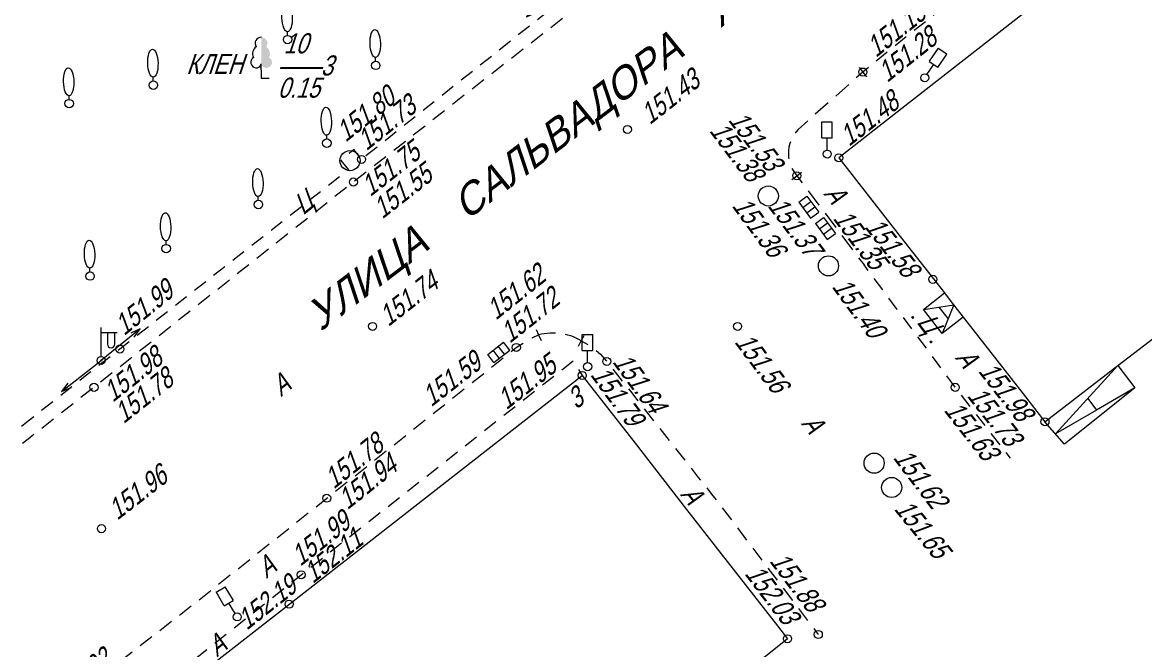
# Model space of a CAD drawing. Header units: metres. Extents: x 382 to 851, y 14083 to 14440.
# Drawn here: x 749.7 to 805.5, y 14354 to 14385.1 of the extents above; entities that cross this region are included whole.
import ezdxf
from ezdxf.enums import TextEntityAlignment as Align

# ---------------------------------------------------------------- set-up
doc = ezdxf.new("R2010")
doc.units = ezdxf.units.M
doc.header["$MEASUREMENT"] = 0
for name, color, linetype, lineweight in [('Бортовой камень', 7, 'Continuous', 25), ('Внутреннее заполнение', 7, 'Continuous', 25), ('Горизонтали', 7, 'Continuous', 25), ('Граница улицы', 7, 'Continuous', 25), ('Здания', 7, 'Continuous', 25), ('Колодцы', 7, 'Continuous', 25), ('Крыльца', 7, 'Continuous', 25), ('Леса и газоны', 7, 'Continuous', 25), ('ЛЭП', 7, 'Continuous', 25), ('Номер дома', 7, 'Continuous', 25), ('Отдельно стоящее дерево', 7, 'Continuous', 25), ('Светофоры', 7, 'Continuous', 25), ('Фонари', 7, 'Continuous', 25), ('Фонтаны', 7, 'Continuous', 25)]:
    doc.layers.add(name, color=color, linetype=linetype, lineweight=lineweight)
doc.styles.add('Style-RUSSIAN_1251 I 0.32000', font='RUSSIAN_1251.shx', dxfattribs={"oblique": 18.334649})
doc.styles.add('Style-RUSSIAN_1251 I 0.32289', font='RUSSIAN_1251.shx', dxfattribs={"oblique": 18.5})

# ---------------------------------------------------------------- blocks, each defined once
blk = doc.blocks.new('msdElementTypeLineString_138')
at = {"layer": 'Граница улицы', "color": 251, "linetype": 'Continuous', "lineweight": 9}
for p, q in [((9.339, 7.467), (9.013, 7.211)), ((8.622, 6.899), (7.975, 6.382)), ((7.585, 6.069), (6.938, 5.552)), ((6.548, 5.239), (5.901, 4.722)), ((5.51, 4.409), (4.863, 3.892)), ((4.473, 3.579), (3.826, 3.061)), ((3.435, 2.749), (2.789, 2.231)), ((2.398, 1.919), (1.751, 1.401)), ((1.361, 1.089), (0.714, 0.571)), ((0.323, 0.259), (0, 0))]:
    blk.add_line(p, q, dxfattribs=at)
blk = doc.blocks.new('msdElementTypeLineString_139')
at = {"layer": 'Бортовой камень', "color": 251, "linetype": 'Continuous', "lineweight": 9}
for p, q in [((51.8, 40.365), (51.519, 40.144)), ((51.125, 39.835), (50.563, 39.392)), ((50.169, 39.083), (49.606, 38.641)), ((49.213, 38.332), (48.65, 37.889)), ((48.257, 37.58), (47.694, 37.137)), ((47.301, 36.828), (46.738, 36.386)), ((46.345, 36.077), (45.782, 35.634)), ((45.389, 35.325), (44.826, 34.882)), ((44.433, 34.573), (43.87, 34.131)), ((42.523, 33.068), (41.961, 32.624)), ((41.569, 32.313), (41.008, 31.869)), ((40.616, 31.558), (40.055, 31.113)), ((39.663, 30.803), (39.101, 30.358)), ((38.71, 30.048), (38.148, 29.603)), ((37.756, 29.292), (37.195, 28.848)), ((36.803, 28.537), (36.242, 28.093)), ((35.85, 27.782), (35.289, 27.337)), ((34.897, 27.027), (34.335, 26.582)), ((33.943, 26.272), (33.382, 25.827)), ((32.032, 24.768), (31.464, 24.331)), ((31.068, 24.026), (30.501, 23.589)), ((30.105, 23.284), (29.538, 22.846)), ((29.142, 22.541), (28.574, 22.104)), ((28.178, 21.799), (27.611, 21.362)), ((27.215, 21.057), (26.647, 20.62)), ((26.251, 20.315), (25.684, 19.878)), ((25.288, 19.572), (24.721, 19.135)), ((24.325, 18.83), (23.757, 18.393)), ((23.361, 18.088), (22.794, 17.651)), ((22.398, 17.346), (21.831, 16.909)), ((21.435, 16.603), (20.867, 16.166)), ((20.471, 15.861), (19.904, 15.424)), ((19.508, 15.119), (18.941, 14.682)), ((18.544, 14.377), (17.977, 13.94)), ((17.581, 13.635), (17.014, 13.197)), ((16.618, 12.892), (16.05, 12.455)), ((15.654, 12.15), (15.087, 11.713)), ((14.691, 11.408), (14.124, 10.971)), ((13.728, 10.666), (13.16, 10.229)), ((11.802, 9.18), (11.235, 8.742)), ((10.84, 8.436), (10.273, 7.998)), ((9.878, 7.692), (9.311, 7.254)), ((8.916, 6.948), (8.349, 6.51)), ((7.953, 6.204), (7.387, 5.766)), ((6.991, 5.46), (6.425, 5.022)), ((6.031, 4.715), (5.467, 4.274)), ((5.073, 3.966), (4.508, 3.525)), ((4.115, 3.217), (3.55, 2.776)), ((3.156, 2.468), (2.592, 2.027)), ((2.198, 1.719), (1.634, 1.278)), ((1.24, 0.97), (0.676, 0.528)), ((0.282, 0.221), (0, 0))]:
    blk.add_line(p, q, dxfattribs=at)
at = {"layer": 'Бортовой камень', "color": 251, "linetype": 'Continuous', "lineweight": 9, "flags": 128}
for points in [[(43.477, 33.822), (42.932, 33.392), (42.914, 33.379)], [(32.99, 25.517), (32.53, 25.152), (32.428, 25.073)], [(12.764, 9.923), (12.547, 9.756), (12.197, 9.486)]]:
    blk.add_lwpolyline(points, dxfattribs=at)
blk = doc.blocks.new('KOLOD_86')
at = {"layer": 'Колодцы', "color": 251, "linetype": 'Continuous', "lineweight": 9}
blk.add_arc((0, 0), 0.5, 0, 360, dxfattribs=at)
blk = doc.blocks.new('PIKET_405')
at = {"layer": 'Горизонтали', "color": 251, "linetype": 'Continuous', "lineweight": 9}
blk.add_arc((0, 0), 0.2, 0, 360, dxfattribs=at)
blk = doc.blocks.new('FONAR5_17')
at = {"layer": 'Фонари', "color": 251, "linetype": 'Continuous', "lineweight": 9}
for p, q in [((0.003, 0.2), (0.003, 1.641)), ((0.017, 1.388), (0.805, 1.388)), ((0.322, 1.371), (0.322, 0.816)), ((0.676, 1.378), (0.676, 0.823))]:
    blk.add_line(p, q, dxfattribs=at)
for centre, radius, start, end in [((0.496, 0.809), 0.181, 180, 0), ((0, 0), 0.2, 0, 360), ((0, 0), 0.02, 0, 360)]:
    blk.add_arc(centre, radius, start, end, dxfattribs=at)
blk = doc.blocks.new('PIKET_406')
at = {"layer": 'Горизонтали', "color": 251, "linetype": 'Continuous', "lineweight": 9}
blk.add_arc((0, 0), 0.2, 0, 360, dxfattribs=at)
blk = doc.blocks.new('DEREVO_421')
at = {"layer": 'Отдельно стоящее дерево', "color": 251, "linetype": 'Continuous', "lineweight": 9, "flags": 128}
blk.add_lwpolyline([(-0.007, 0.21), (-0.007, 0.393)], dxfattribs=at)
at = {"layer": 'Отдельно стоящее дерево', "color": 251, "linetype": 'Continuous', "lineweight": 9}
blk.add_arc((0, 0), 0.21, 0, 359.99999, dxfattribs=at)
blk.add_ellipse((-0.0255, 1.088), major_axis=(-0.0185, 0.695), ratio=0.3698286, dxfattribs=at)
blk = doc.blocks.new('DEREVO_422')
at = {"layer": 'Отдельно стоящее дерево', "color": 251, "linetype": 'Continuous', "lineweight": 9, "flags": 128}
blk.add_lwpolyline([(-0.007, 0.21), (-0.007, 0.393)], dxfattribs=at)
at = {"layer": 'Отдельно стоящее дерево', "color": 251, "linetype": 'Continuous', "lineweight": 9}
blk.add_arc((0, 0), 0.21, 0, 359.99999, dxfattribs=at)
blk.add_ellipse((-0.0255, 1.088), major_axis=(-0.0185, 0.695), ratio=0.3698286, dxfattribs=at)
blk = doc.blocks.new('DEREVO_426')
at = {"layer": 'Отдельно стоящее дерево', "color": 251, "linetype": 'Continuous', "lineweight": 9, "flags": 128}
blk.add_lwpolyline([(-0.007, 0.21), (-0.007, 0.393)], dxfattribs=at)
at = {"layer": 'Отдельно стоящее дерево', "color": 251, "linetype": 'Continuous', "lineweight": 9}
blk.add_arc((0, 0), 0.21, 0, 359.99999, dxfattribs=at)
blk.add_ellipse((-0.0255, 1.088), major_axis=(-0.0185, 0.695), ratio=0.3698286, dxfattribs=at)
blk = doc.blocks.new('DEREVO_427')
at = {"layer": 'Отдельно стоящее дерево', "color": 251, "linetype": 'Continuous', "lineweight": 9, "flags": 128}
blk.add_lwpolyline([(-0.007, 0.21), (-0.007, 0.393)], dxfattribs=at)
at = {"layer": 'Отдельно стоящее дерево', "color": 251, "linetype": 'Continuous', "lineweight": 9}
blk.add_arc((0, 0), 0.21, 0, 359.99999, dxfattribs=at)
blk.add_ellipse((-0.0255, 1.088), major_axis=(-0.0185, 0.695), ratio=0.3698286, dxfattribs=at)
blk = doc.blocks.new('DEREVO_428')
at = {"layer": 'Отдельно стоящее дерево', "color": 251, "linetype": 'Continuous', "lineweight": 9, "flags": 128}
blk.add_lwpolyline([(-0.007, 0.21), (-0.007, 0.393)], dxfattribs=at)
at = {"layer": 'Отдельно стоящее дерево', "color": 251, "linetype": 'Continuous', "lineweight": 9}
blk.add_arc((0, 0), 0.21, 0, 359.99999, dxfattribs=at)
blk.add_ellipse((-0.0255, 1.088), major_axis=(-0.0185, 0.695), ratio=0.3698286, dxfattribs=at)
blk = doc.blocks.new('RESHT1_11')
at = {"layer": 'Фонтаны', "color": 251, "linetype": 'Continuous', "lineweight": 9}
for p, q in [((-0.494, -0.254), (-0.494, 0.254)), ((-0.494, 0.254), (0.495, 0.254)), ((-0.163, -0.245), (-0.163, 0.251)), ((0.166, -0.245), (0.166, 0.251)), ((0.495, -0.254), (0.495, 0.254)), ((-0.494, -0.254), (0.495, -0.254))]:
    blk.add_line(p, q, dxfattribs=at)
blk = doc.blocks.new('KOLOD_90')
at = {"layer": 'Колодцы', "color": 251, "linetype": 'Continuous', "lineweight": 9}
blk.add_arc((0, 0), 0.5, 0, 360, dxfattribs=at)
blk = doc.blocks.new('KOLOD_91')
at = {"layer": 'Колодцы', "color": 251, "linetype": 'Continuous', "lineweight": 9}
blk.add_arc((0, 0), 0.5, 0, 360, dxfattribs=at)
blk = doc.blocks.new('PIKET_412')
at = {"layer": 'Горизонтали', "color": 251, "linetype": 'Continuous', "lineweight": 9}
blk.add_arc((0, 0), 0.2, 0, 360, dxfattribs=at)
blk = doc.blocks.new('PIKET_413')
at = {"layer": 'Горизонтали', "color": 251, "linetype": 'Continuous', "lineweight": 9}
blk.add_arc((0, 0), 0.2, 0, 360, dxfattribs=at)
blk = doc.blocks.new('PIKET_414')
at = {"layer": 'Горизонтали', "color": 251, "linetype": 'Continuous', "lineweight": 9}
blk.add_arc((0, 0), 0.2, 0, 360, dxfattribs=at)
blk = doc.blocks.new('PIKET_415')
at = {"layer": 'Горизонтали', "color": 251, "linetype": 'Continuous', "lineweight": 9}
blk.add_arc((0, 0), 0.2, 0, 360, dxfattribs=at)
blk = doc.blocks.new('RESHT1_12')
at = {"layer": 'Фонтаны', "color": 251, "linetype": 'Continuous', "lineweight": 9}
for p, q in [((-0.494, -0.254), (-0.494, 0.254)), ((-0.494, 0.254), (0.496, 0.254)), ((-0.163, -0.245), (-0.163, 0.252)), ((0.166, -0.245), (0.166, 0.251)), ((0.495, -0.254), (0.496, 0.254)), ((-0.494, -0.254), (0.495, -0.254))]:
    blk.add_line(p, q, dxfattribs=at)
blk = doc.blocks.new('RESHT1_13')
at = {"layer": 'Фонтаны', "color": 251, "linetype": 'Continuous', "lineweight": 9}
for p, q in [((-0.494, -0.254), (-0.494, 0.254)), ((-0.494, 0.254), (0.496, 0.254)), ((-0.163, -0.245), (-0.163, 0.252)), ((0.166, -0.245), (0.166, 0.251)), ((0.495, -0.254), (0.496, 0.254)), ((-0.494, -0.254), (0.495, -0.254))]:
    blk.add_line(p, q, dxfattribs=at)
blk = doc.blocks.new('PIKET_416')
at = {"layer": 'Горизонтали', "color": 251, "linetype": 'Continuous', "lineweight": 9}
blk.add_arc((0, 0), 0.2, 0, 360, dxfattribs=at)
blk = doc.blocks.new('PIKET_417')
at = {"layer": 'Горизонтали', "color": 251, "linetype": 'Continuous', "lineweight": 9}
blk.add_arc((0, 0), 0.2, 0, 360, dxfattribs=at)
blk = doc.blocks.new('PIKET_418')
at = {"layer": 'Горизонтали', "color": 251, "linetype": 'Continuous', "lineweight": 9}
blk.add_arc((0, 0), 0.2, 0, 360, dxfattribs=at)
blk = doc.blocks.new('PIKET_421')
at = {"layer": 'Горизонтали', "color": 251, "linetype": 'Continuous', "lineweight": 9}
blk.add_arc((0, 0), 0.2, 0, 360, dxfattribs=at)
blk = doc.blocks.new('PIKET_422')
at = {"layer": 'Горизонтали', "color": 251, "linetype": 'Continuous', "lineweight": 9}
blk.add_arc((0, 0), 0.2, 0, 360, dxfattribs=at)
blk = doc.blocks.new('PIKET_423')
at = {"layer": 'Горизонтали', "color": 251, "linetype": 'Continuous', "lineweight": 9}
blk.add_arc((0, 0), 0.2, 0, 360, dxfattribs=at)
blk = doc.blocks.new('PIKET_424')
at = {"layer": 'Горизонтали', "color": 251, "linetype": 'Continuous', "lineweight": 9}
blk.add_arc((0, 0), 0.2, 0, 360, dxfattribs=at)
blk = doc.blocks.new('PIKET_425')
at = {"layer": 'Горизонтали', "color": 251, "linetype": 'Continuous', "lineweight": 9}
blk.add_arc((0, 0), 0.2, 0, 360, dxfattribs=at)
blk = doc.blocks.new('KOLOD_93')
at = {"layer": 'Колодцы', "color": 251, "linetype": 'Continuous', "lineweight": 9}
blk.add_arc((0.00038, 0.0003), 0.5, 0, 359.999994, dxfattribs=at)
blk = doc.blocks.new('KOLOD_94')
at = {"layer": 'Колодцы', "color": 251, "linetype": 'Continuous', "lineweight": 9}
blk.add_arc((-0.00023, -0.00045), 0.5, 0, 359.999994, dxfattribs=at)
blk = doc.blocks.new('PIKET_429')
at = {"layer": 'Горизонтали', "color": 251, "linetype": 'Continuous', "lineweight": 9}
blk.add_arc((0, 0), 0.2, 0, 360, dxfattribs=at)
blk = doc.blocks.new('DEREVO_435')
at = {"layer": 'Отдельно стоящее дерево', "color": 251, "linetype": 'Continuous', "lineweight": 9, "flags": 128}
blk.add_lwpolyline([(-0.007, 0.21), (-0.007, 0.393)], dxfattribs=at)
at = {"layer": 'Отдельно стоящее дерево', "color": 251, "linetype": 'Continuous', "lineweight": 9}
blk.add_arc((0, 0), 0.21, 0, 359.99999, dxfattribs=at)
blk.add_ellipse((-0.0255, 1.088), major_axis=(-0.0185, 0.695), ratio=0.3698286, dxfattribs=at)
blk = doc.blocks.new('DEREVO_436')
at = {"layer": 'Отдельно стоящее дерево', "color": 251, "linetype": 'Continuous', "lineweight": 9, "flags": 128}
blk.add_lwpolyline([(-0.007, 0.21), (-0.007, 0.393)], dxfattribs=at)
at = {"layer": 'Отдельно стоящее дерево', "color": 251, "linetype": 'Continuous', "lineweight": 9}
blk.add_arc((0, 0), 0.21, 0, 359.99999, dxfattribs=at)
blk.add_ellipse((-0.0255, 1.088), major_axis=(-0.0185, 0.695), ratio=0.3698286, dxfattribs=at)
blk = doc.blocks.new('DEREVO_438')
at = {"layer": 'Отдельно стоящее дерево', "color": 251, "linetype": 'Continuous', "lineweight": 9, "flags": 128}
blk.add_lwpolyline([(-0.007, 0.21), (-0.007, 0.393)], dxfattribs=at)
at = {"layer": 'Отдельно стоящее дерево', "color": 251, "linetype": 'Continuous', "lineweight": 9}
blk.add_arc((0, 0), 0.21, 0, 359.99999, dxfattribs=at)
blk.add_ellipse((-0.0255, 1.088), major_axis=(-0.0185, 0.695), ratio=0.3698286, dxfattribs=at)
blk = doc.blocks.new('DORZN1_43')
at = {"layer": 'Светофоры', "color": 251, "linetype": 'Continuous', "lineweight": 9}
for p, q in [((-0.27, 0.806), (-0.27, 1.603)), ((-0.27, 1.598), (0.252, 1.598)), ((0.252, 0.792), (0.252, 1.589)), ((-0.27, 0.801), (0.248, 0.801)), ((-0.004, 0.2), (-0.004, 0.801))]:
    blk.add_line(p, q, dxfattribs=at)
blk.add_arc((0, 0), 0.2, 0, 360, dxfattribs=at)
blk = doc.blocks.new('DORZN1_44')
at = {"layer": 'Светофоры', "color": 251, "linetype": 'Continuous', "lineweight": 9}
for p, q in [((-0.27, 0.806), (-0.27, 1.603)), ((-0.27, 1.598), (0.252, 1.598)), ((0.252, 0.792), (0.252, 1.589)), ((-0.27, 0.801), (0.248, 0.801)), ((-0.004, 0.2), (-0.004, 0.801))]:
    blk.add_line(p, q, dxfattribs=at)
blk.add_arc((0, 0), 0.2, 0, 360, dxfattribs=at)
blk = doc.blocks.new('DORZN1_45')
at = {"layer": 'Светофоры', "color": 251, "linetype": 'Continuous', "lineweight": 9}
for p, q in [((-0.27, 0.806), (-0.27, 1.603)), ((-0.27, 1.598), (0.252, 1.598)), ((0.252, 0.792), (0.252, 1.589)), ((-0.27, 0.801), (0.248, 0.801)), ((-0.004, 0.2), (-0.004, 0.801))]:
    blk.add_line(p, q, dxfattribs=at)
blk.add_arc((0, 0), 0.2, 0, 360, dxfattribs=at)
blk = doc.blocks.new('DORZN1_46')
at = {"layer": 'Светофоры', "color": 251, "linetype": 'Continuous', "lineweight": 9}
for p, q in [((-0.27, 0.806), (-0.27, 1.603)), ((-0.27, 1.598), (0.252, 1.598)), ((0.252, 0.792), (0.252, 1.589)), ((-0.27, 0.801), (0.248, 0.801)), ((-0.004, 0.2), (-0.004, 0.801))]:
    blk.add_line(p, q, dxfattribs=at)
blk.add_arc((0, 0), 0.2, 0, 360, dxfattribs=at)
blk = doc.blocks.new('msdElementTypeLine_50')
at = {"layer": 'ЛЭП', "color": 251, "linetype": 'Continuous', "lineweight": 9}
for p, q in [((21.289, 17.2), (23.235, 18.77)), ((2.08, 1.704), (0.134, 0.134))]:
    blk.add_line(p, q, dxfattribs=at)
at = {"layer": 'ЛЭП', "color": 251, "linetype": 'Continuous', "lineweight": 9, "flags": 128}
for points in [[(21.593, 17.618), (21.289, 17.2), (21.763, 17.411)], [(1.776, 1.286), (2.08, 1.704), (1.606, 1.493)]]:
    blk.add_lwpolyline(points, dxfattribs=at)
blk = doc.blocks.new('LISTVL_6')
at = {"layer": 'Леса и газоны', "linetype": 'Continuous', "lineweight": 9}
blk.add_hatch(color=251, dxfattribs=at).paths.add_polyline_path([(0.001, 0.716, 1.560755), (0.386, 1.023), (0.389, 1.029, 0.363475), (0.255, 1.551), (0.255, 1.558, 0.605867), (0.001, 2.029)])
at = {"layer": 'Леса и газоны', "color": 251, "linetype": 'Continuous', "lineweight": 9}
blk.add_line((0.25, 0.511), (0.251, 0.511), dxfattribs=at)
at = {"layer": 'Леса и газоны', "color": 251, "linetype": 'Continuous', "lineweight": 9, "flags": 128}
for points in [[(0, 0.41), (0, 0.716)], [(0, 0.41), (0, 0), (0.403, 0)]]:
    blk.add_lwpolyline(points, dxfattribs=at)
at = {"layer": 'Леса и газоны', "color": 251, "linetype": 'Continuous', "lineweight": 9}
for centre, radius, start, end in [((-0.003, 1.727), 0.302, 87.9054, 214.1094), ((-0.009, 1.21), 0.42, 125.6529, 205.5526), ((-0.247, 0.781), 0.271, 117.6072, 335.8238)]:
    blk.add_arc(centre, radius, start, end, dxfattribs=at)
blk = doc.blocks.new('PIKET_432')
at = {"layer": 'Горизонтали', "color": 251, "linetype": 'Continuous', "lineweight": 9}
blk.add_arc((0, 0), 0.2, 0, 360, dxfattribs=at)
blk = doc.blocks.new('msdElementTypeLine_53')
at = {"layer": 'Граница улицы', "color": 251, "linetype": 'Continuous', "lineweight": 9}
for p, q in [((0.302, 0.272), (0.346, 0.305)), ((0.302, 0.266), (0.352, 0.303)), ((0.302, 0.259), (0.358, 0.301)), ((0.303, 0.254), (0.363, 0.299)), ((0.305, 0.25), (0.366, 0.295)), ((0.306, 0.281), (0.336, 0.304)), ((0.308, 0.245), (0.37, 0.292)), ((0.31, 0.24), (0.374, 0.288)), ((0.311, 0.291), (0.318, 0.296)), ((0.314, 0.237), (0.376, 0.284)), ((0.317, 0.234), (0.378, 0.279)), ((0.322, 0.231), (0.38, 0.274)), ((0.327, 0.229), (0.38, 0.268)), ((0.334, 0.227), (0.38, 0.262)), ((0.34, 0.225), (0.38, 0.255)), ((0.351, 0.227), (0.375, 0.245))]:
    blk.add_line(p, q, dxfattribs=at)
blk.add_circle((0.341, 0.265), 0.04, dxfattribs=at)
blk = doc.blocks.new('msdElementTypeLine_54')
at = {"layer": 'Граница улицы', "color": 251, "linetype": 'Continuous', "lineweight": 9}
for p, q in [((0.301, 0.259), (0.358, 0.301)), ((0.302, 0.272), (0.345, 0.304)), ((0.302, 0.266), (0.351, 0.303)), ((0.303, 0.254), (0.362, 0.298)), ((0.305, 0.281), (0.336, 0.304)), ((0.305, 0.25), (0.366, 0.295)), ((0.307, 0.245), (0.37, 0.292)), ((0.309, 0.24), (0.374, 0.288)), ((0.31, 0.291), (0.318, 0.296)), ((0.313, 0.237), (0.376, 0.284)), ((0.317, 0.234), (0.377, 0.278)), ((0.322, 0.231), (0.379, 0.274)), ((0.327, 0.229), (0.38, 0.268)), ((0.333, 0.227), (0.38, 0.262)), ((0.339, 0.225), (0.379, 0.255)), ((0.35, 0.227), (0.374, 0.245))]:
    blk.add_line(p, q, dxfattribs=at)
blk.add_circle((0.341, 0.265), 0.04, dxfattribs=at)
blk = doc.blocks.new('PIKET_458')
at = {"layer": 'Горизонтали', "color": 251, "linetype": 'Continuous', "lineweight": 9}
blk.add_arc((0, 0), 0.2, 0, 360, dxfattribs=at)
blk = doc.blocks.new('msdElementTypeLineString_150')
at = {"layer": 'Граница улицы', "color": 251, "linetype": 'Continuous', "lineweight": 9, "flags": 128}
for points in [[(0.842, 0.38), (0.721, 0.383), (0.573, 0.38), (0.427, 0.369), (0.282, 0.35), (0.14, 0.324), (0, 0.291)], [(2.123, 0), (1.997, 0.069), (1.867, 0.133), (1.733, 0.19), (1.595, 0.24), (1.454, 0.283), (1.336, 0.312)]]:
    blk.add_lwpolyline(points, dxfattribs=at)
blk = doc.blocks.new('PIKET_459')
at = {"layer": 'Горизонтали', "color": 251, "linetype": 'Continuous', "lineweight": 9}
blk.add_arc((0, 0), 0.2, 0, 360, dxfattribs=at)
blk = doc.blocks.new('PIKET_460')
at = {"layer": 'Горизонтали', "color": 251, "linetype": 'Continuous', "lineweight": 9}
blk.add_arc((0, 0), 0.2, 0, 360, dxfattribs=at)
blk = doc.blocks.new('PIKET_461')
at = {"layer": 'Горизонтали', "color": 251, "linetype": 'Continuous', "lineweight": 9}
blk.add_arc((0, 0), 0.2, 0, 360, dxfattribs=at)
blk = doc.blocks.new('msdElementTypeLineString_162')
at = {"layer": 'Бортовой камень', "color": 251, "linetype": 'Continuous', "lineweight": 9}
for p, q in [((33.843, 21.189), (33.199, 21.493)), ((34.951, 20.7), (34.296, 20.977)), ((25.972, 20.481), (25.406, 20.048)), ((25.009, 19.744), (24.444, 19.312)), ((37.159, 19.701), (36.514, 20.002)), ((24.046, 19.008), (23.481, 18.576)), ((38.257, 19.187), (37.612, 19.489)), ((39.355, 18.674), (38.71, 18.975)), ((40.453, 18.16), (39.808, 18.462)), ((23.084, 18.272), (22.518, 17.84)), ((41.55, 17.647), (40.905, 17.949)), ((22.124, 17.533), (21.565, 17.092)), ((42.648, 17.134), (42.003, 17.435)), ((21.172, 16.782), (20.613, 16.341)), ((43.746, 16.62), (43.101, 16.922)), ((44.843, 16.107), (44.199, 16.408)), ((20.221, 16.031), (19.662, 15.591)), ((45.941, 15.593), (45.296, 15.895)), ((19.269, 15.281), (18.711, 14.84)), ((47.039, 15.08), (46.394, 15.382)), ((18.318, 14.53), (17.759, 14.089)), ((48.137, 14.567), (47.492, 14.868)), ((48.912, 14.204), (48.59, 14.355)), ((17.367, 13.78), (16.808, 13.339)), ((15.464, 12.278), (14.905, 11.837)), ((14.513, 11.528), (13.954, 11.087)), ((13.561, 10.777), (13.002, 10.336)), ((11.658, 9.276), (11.099, 8.835)), ((10.707, 8.525), (10.148, 8.084)), ((9.756, 7.774), (9.198, 7.332)), ((8.806, 7.021), (8.249, 6.578)), ((7.857, 6.267), (7.3, 5.825)), ((6.908, 5.514), (6.351, 5.071)), ((5.959, 4.76), (5.401, 4.318)), ((5.01, 4.007), (4.452, 3.564)), ((4.061, 3.254), (3.503, 2.811)), ((3.111, 2.5), (2.554, 2.057)), ((2.162, 1.747), (1.605, 1.304)), ((1.215, 0.991), (0.663, 0.541)), ((0.276, 0.225), (0, 0))]:
    blk.add_line(p, q, dxfattribs=at)
at = {"layer": 'Бортовой камень', "color": 251, "linetype": 'Continuous', "lineweight": 9, "flags": 128}
for points in [[(29.184, 22.114), (29.072, 22.087), (28.834, 22.022), (28.598, 21.949), (28.501, 21.915)], [(30.387, 22.2), (30.331, 22.203), (29.675, 22.199)], [(31.585, 22.042), (31.008, 22.166), (30.886, 22.173)], [(32.74, 21.69), (32.165, 21.917), (32.073, 21.937)], [(28.033, 21.738), (27.905, 21.685), (27.681, 21.582), (27.46, 21.472), (27.39, 21.435)], [(26.956, 21.186), (26.819, 21.1), (26.614, 20.963), (26.413, 20.819), (26.369, 20.785)], [(36.062, 20.214), (35.724, 20.372), (35.412, 20.504)], [(16.415, 13.029), (16.045, 12.737), (15.856, 12.588)], [(12.61, 10.026), (12.601, 10.019), (12.051, 9.585)]]:
    blk.add_lwpolyline(points, dxfattribs=at)
blk = doc.blocks.new('msdElementTypeLine_55')
at = {"layer": 'Бортовой камень', "color": 251, "linetype": 'Continuous', "lineweight": 9}
for p, q in [((0, 4.427), (0.267, 4.073)), ((0.569, 3.674), (1.103, 2.967)), ((1.404, 2.568), (1.939, 1.86)), ((2.24, 1.461), (2.775, 0.753)), ((3.076, 0.354), (3.343, 0.001))]:
    blk.add_line(p, q, dxfattribs=at)
blk = doc.blocks.new('PIKET_462')
at = {"layer": 'Горизонтали', "color": 251, "linetype": 'Continuous', "lineweight": 9}
blk.add_arc((0, 0), 0.2, 0, 360, dxfattribs=at)
blk = doc.blocks.new('msdElementTypeLineString_163')
at = {"layer": 'Бортовой камень', "color": 251, "linetype": 'Continuous', "lineweight": 9}
for p, q in [((0.212, 9.326), (0, 9.609)), ((0.933, 8.36), (0.511, 8.925)), ((2.377, 6.428), (1.954, 6.994)), ((3.098, 5.462), (2.676, 6.028)), ((4.533, 3.524), (4.115, 4.093)), ((5.275, 2.574), (4.84, 3.13)), ((6.017, 1.623), (5.583, 2.18)), ((6.759, 0.673), (6.325, 1.229)), ((7.284, 0.001), (7.067, 0.279))]:
    blk.add_line(p, q, dxfattribs=at)
at = {"layer": 'Бортовой камень', "color": 251, "linetype": 'Continuous', "lineweight": 9, "flags": 128}
for points in [[(1.655, 7.394), (1.654, 7.395), (1.233, 7.959)], [(3.819, 4.496), (3.735, 4.61), (3.398, 5.062)]]:
    blk.add_lwpolyline(points, dxfattribs=at)
blk = doc.blocks.new('PIKET_463')
at = {"layer": 'Горизонтали', "color": 251, "linetype": 'Continuous', "lineweight": 9}
blk.add_arc((0, 0), 0.2, 0, 360, dxfattribs=at)
blk = doc.blocks.new('msdElementTypeLineString_164')
at = {"layer": 'Граница улицы', "color": 251, "linetype": 'Continuous', "lineweight": 9}
for p, q in [((3.701, 5.151), (3.378, 4.864)), ((3.004, 4.532), (2.357, 3.958)), ((1.983, 3.626), (1.336, 3.051))]:
    blk.add_line(p, q, dxfattribs=at)
at = {"layer": 'Граница улицы', "color": 251, "linetype": 'Continuous', "lineweight": 9, "flags": 128}
for points in [[(0.962, 2.719), (0.489, 2.299), (0.384, 2.183), (0.339, 2.122)], [(0.102, 1.684), (0.071, 1.597), (0.03, 1.427), (0.006, 1.252), (0, 1.075), (0.013, 0.899), (0.025, 0.833)], [(0.179, 0.359), (0.233, 0.257), (0.418, 0)]]:
    blk.add_lwpolyline(points, dxfattribs=at)
blk = doc.blocks.new('msdElementTypeLineString_166')
at = {"layer": 'Граница улицы', "color": 251, "linetype": 'Continuous', "lineweight": 9}
for p, q in [((21.953, 36.328), (22.15, 36.034)), ((24.125, 32.419), (24.43, 31.78)), ((24.646, 31.329), (24.952, 30.69)), ((25.167, 30.239), (25.473, 29.6)), ((25.688, 29.149), (25.994, 28.511)), ((26.21, 28.06), (26.515, 27.421)), ((26.731, 26.97), (27.036, 26.331)), ((27.252, 25.88), (27.557, 25.241)), ((27.773, 24.79), (28.079, 24.152)), ((28.294, 23.7), (28.6, 23.062)), ((28.707, 22.636), (28.153, 22.196)), ((27.761, 21.885), (27.206, 21.445)), ((26.815, 21.134), (26.26, 20.694)), ((25.868, 20.383), (25.314, 19.943)), ((24.922, 19.633), (24.367, 19.193)), ((23.976, 18.882), (23.421, 18.442)), ((23.029, 18.131), (22.475, 17.691)), ((22.083, 17.381), (21.528, 16.941)), ((21.137, 16.63), (20.582, 16.19)), ((20.19, 15.879), (19.636, 15.439)), ((19.244, 15.128), (18.689, 14.688)), ((18.298, 14.378), (17.743, 13.938)), ((17.351, 13.627), (16.797, 13.187)), ((15.485, 12.149), (14.928, 11.712)), ((14.534, 11.403), (13.977, 10.967)), ((13.584, 10.658), (13.027, 10.222)), ((12.633, 9.913), (12.076, 9.476)), ((11.682, 9.168), (11.125, 8.731)), ((10.732, 8.423), (10.174, 7.986)), ((9.781, 7.677), (9.224, 7.241)), ((8.83, 6.932), (8.273, 6.495)), ((7.879, 6.187), (7.322, 5.75)), ((6.929, 5.442), (6.372, 5.005)), ((5.978, 4.697), (5.421, 4.26)), ((4.077, 3.206), (3.519, 2.769)), ((2.177, 1.713), (1.621, 1.275)), ((1.228, 0.966), (0.671, 0.529)), ((0.278, 0.22), (0, 0.001))]:
    blk.add_line(p, q, dxfattribs=at)
at = {"layer": 'Граница улицы', "color": 251, "linetype": 'Continuous', "lineweight": 9, "flags": 128}
for points in [[(22.429, 35.619), (22.5, 35.514), (22.784, 35.007)], [(23.028, 34.57), (23.028, 34.57), (23.366, 33.949)], [(23.596, 33.504), (23.769, 33.163), (23.909, 32.87)], [(16.442, 13.183), (16.197, 13.499), (15.96, 13.303)], [(15.574, 12.985), (15.54, 12.957), (15.927, 12.495), (15.879, 12.457)], [(5.027, 3.951), (4.566, 3.59), (4.47, 3.515)], [(3.126, 2.461), (2.843, 2.237), (2.57, 2.022)]]:
    blk.add_lwpolyline(points, dxfattribs=at)
blk = doc.blocks.new('msdElementTypeLineString_167')
at = {"layer": 'Бортовой камень', "color": 251, "linetype": 'Continuous', "lineweight": 9}
for p, q in [((29.191, 22.96), (28.904, 22.729)), ((28.511, 22.419), (27.929, 21.965)), ((27.535, 21.657), (26.954, 21.203)), ((26.56, 20.895), (25.978, 20.441)), ((25.584, 20.133), (25.003, 19.679)), ((24.609, 19.371), (24.027, 18.916)), ((23.633, 18.609), (23.052, 18.154)), ((22.658, 17.846), (22.076, 17.392)), ((21.682, 17.084), (21.1, 16.63)), ((20.706, 16.322), (20.125, 15.868)), ((19.731, 15.56), (19.149, 15.106)), ((18.755, 14.798), (18.174, 14.344)), ((17.78, 14.036), (17.198, 13.582)), ((16.804, 13.274), (16.223, 12.82)), ((15.83, 12.51), (15.252, 12.052)), ((14.86, 11.741), (14.281, 11.284)), ((13.889, 10.973), (13.31, 10.515)), ((12.918, 10.205), (12.339, 9.747)), ((11.947, 9.437), (11.368, 8.979)), ((10.976, 8.669), (10.398, 8.211)), ((10.005, 7.901), (9.427, 7.443)), ((9.035, 7.133), (8.456, 6.675)), ((8.064, 6.365), (7.485, 5.907)), ((7.093, 5.596), (6.514, 5.139)), ((6.122, 4.828), (5.543, 4.37)), ((5.151, 4.06), (4.573, 3.602)), ((3.21, 2.524), (2.629, 2.068)), ((2.236, 1.759), (1.656, 1.303)), ((1.263, 0.994), (0.683, 0.538)), ((0.29, 0.229), (0, 0))]:
    blk.add_line(p, q, dxfattribs=at)
at = {"layer": 'Бортовой камень', "color": 251, "linetype": 'Continuous', "lineweight": 9, "flags": 128}
blk.add_lwpolyline([(4.181, 3.292), (3.668, 2.886), (3.602, 2.834)], dxfattribs=at)
blk = doc.blocks.new('msdElementTypeLineString_168')
at = {"layer": 'Бортовой камень', "color": 251, "linetype": 'Continuous', "lineweight": 9}
for p, q in [((26.527, 20.931), (27.092, 21.376)), ((27.356, 20.954), (27.545, 20.648)), ((25.568, 20.178), (26.133, 20.622)), ((24.609, 19.424), (25.175, 19.869)), ((23.65, 18.67), (24.216, 19.115)), ((22.692, 17.916), (23.257, 18.361)), ((21.733, 17.162), (22.298, 17.607)), ((20.774, 16.408), (21.34, 16.853)), ((19.815, 15.655), (20.381, 16.099)), ((18.856, 14.901), (19.422, 15.346)), ((17.898, 14.147), (18.463, 14.592)), ((16.939, 13.393), (17.505, 13.838)), ((15.98, 12.639), (16.546, 13.084)), ((15.021, 11.885), (15.587, 12.33)), ((14.063, 11.131), (14.628, 11.576)), ((12.149, 9.619), (12.713, 10.066)), ((11.193, 8.862), (11.757, 9.309)), ((10.236, 8.105), (10.801, 8.552)), ((9.28, 7.348), (9.844, 7.795)), ((8.324, 6.591), (8.888, 7.038)), ((7.368, 5.834), (7.932, 6.28)), ((6.412, 5.077), (6.976, 5.523)), ((5.455, 4.32), (6.02, 4.766)), ((4.499, 3.563), (5.063, 4.009)), ((3.543, 2.806), (4.107, 3.252)), ((2.587, 2.049), (3.151, 2.495)), ((1.63, 1.292), (2.195, 1.738)), ((0.674, 0.535), (1.238, 0.981)), ((0, 0.001), (0.282, 0.224))]:
    blk.add_line(p, q, dxfattribs=at)
at = {"layer": 'Бортовой камень', "color": 251, "linetype": 'Continuous', "lineweight": 9, "flags": 128}
blk.add_lwpolyline([(13.105, 10.376), (13.576, 10.748), (13.67, 10.822)], dxfattribs=at)
blk = doc.blocks.new('msdElementTypeLineString_169')
at = {"layer": 'Бортовой камень', "color": 251, "linetype": 'Continuous', "lineweight": 9}
for p, q in [((23.039, 18.175), (23.616, 18.634)), ((22.069, 17.405), (22.647, 17.864)), ((21.1, 16.634), (21.678, 17.093)), ((20.131, 15.864), (20.709, 16.323)), ((19.162, 15.093), (19.74, 15.553)), ((18.193, 14.323), (18.771, 14.782)), ((17.224, 13.553), (17.801, 14.012)), ((16.254, 12.782), (16.832, 13.242)), ((15.285, 12.012), (15.863, 12.471)), ((13.347, 10.471), (13.925, 10.93)), ((12.378, 9.701), (12.955, 10.16)), ((11.408, 8.93), (11.986, 9.39)), ((10.439, 8.16), (11.017, 8.619)), ((9.47, 7.39), (10.048, 7.849)), ((8.501, 6.619), (9.079, 7.079)), ((7.525, 5.857), (8.108, 6.31)), ((6.547, 5.098), (7.13, 5.551)), ((5.569, 4.339), (6.152, 4.792)), ((4.591, 3.58), (5.174, 4.033)), ((3.613, 2.821), (4.196, 3.274)), ((2.635, 2.062), (3.218, 2.515)), ((1.657, 1.303), (2.24, 1.756)), ((0.683, 0.539), (1.263, 0.995)), ((0, 0.001), (0.29, 0.229))]:
    blk.add_line(p, q, dxfattribs=at)
at = {"layer": 'Бортовой камень', "color": 251, "linetype": 'Continuous', "lineweight": 9, "flags": 128}
for points in [[(25.04, 19.626), (25.063, 19.639), (25.377, 19.775)], [(24.008, 18.945), (24.269, 19.153), (24.609, 19.372)], [(14.316, 11.242), (14.847, 11.663), (14.894, 11.701)]]:
    blk.add_lwpolyline(points, dxfattribs=at)
blk = doc.blocks.new('msdElementTypeLine_56')
at = {"layer": 'ЛЭП', "color": 251, "linetype": 'Continuous', "lineweight": 9}
blk.add_line((1.795, 1.438), (3.762, 2.982), dxfattribs=at)
at = {"layer": 'ЛЭП', "color": 251, "linetype": 'Continuous', "lineweight": 9, "flags": 128}
blk.add_lwpolyline([(2.105, 1.852), (1.795, 1.438), (2.272, 1.642)], dxfattribs=at)
blk = doc.blocks.new('msdElementTypeLineString_170')
at = {"layer": 'Бортовой камень', "color": 251, "linetype": 'Continuous', "lineweight": 9}
for p, q in [((0, 14.591), (0.327, 14.404)), ((1.57, 13.183), (2.037, 12.592)), ((3.124, 11.215), (3.591, 10.623)), ((3.9, 10.231), (4.367, 9.639)), ((4.677, 9.247), (5.144, 8.655)), ((7.002, 6.29), (7.458, 5.69)), ((7.76, 5.292), (8.216, 4.692)), ((8.519, 4.294), (8.975, 3.693)), ((9.277, 3.295), (9.733, 2.695)), ((10.035, 2.297), (10.491, 1.697)), ((10.794, 1.298), (11.25, 0.698)), ((11.552, 0.3), (11.78, 0))]:
    blk.add_line(p, q, dxfattribs=at)
at = {"layer": 'Бортовой камень', "color": 251, "linetype": 'Continuous', "lineweight": 9, "flags": 128}
for points in [[(0.733, 14.113), (0.951, 13.919), (1.26, 13.575)], [(2.347, 12.199), (2.44, 12.081), (2.814, 11.607)], [(5.454, 8.263), (5.816, 7.804), (5.921, 7.671)], [(6.231, 7.279), (6.475, 6.97), (6.698, 6.687)]]:
    blk.add_lwpolyline(points, dxfattribs=at)
blk = doc.blocks.new('msdElementTypeTextNode_18')
at = {"layer": 'Леса и газоны', "color": 251, "linetype": 'Continuous', "lineweight": 9, "style": 'Style-RUSSIAN_1251 I 0.32289', "oblique": 18.5, "width": 0.799996}
for s, p in [(' 10', (0, 1.100001)), ('——3', (0, 0.000001)), ('0.15', (0, -1.100999))]:
    blk.add_text(s, height=1.000002, dxfattribs=at).set_placement(p, align=Align.MIDDLE_LEFT)

msp = doc.modelspace()

# ---------------------------------------------------------------- linework, layer by layer
at = {"layer": 'Внутреннее заполнение', "color": 251, "linetype": 'Continuous', "lineweight": 9, "flags": 128}
for points in [[(791.303, 14382.904), (791.493, 14382.672), (791.683, 14382.44)], [(787.971, 14377.34), (788.21, 14377.521), (788.449, 14377.702)], [(794.501, 14370.876), (796.014, 14371.099), (795.433, 14369.684)], [(795.274, 14370.99), (795.73, 14370.407)], [(775.258, 14369.886), (775.377, 14369.611), (775.496, 14369.336)], [(777.361, 14369.054), (777.5, 14369.32), (777.639, 14369.586)], [(805.019, 14366.983), (803.11, 14365.879), (801.07, 14364.699), (804.171, 14368.086)], [(803.174, 14366.997), (804.171, 14368.086)], [(802.672, 14366.449), (803.11, 14365.879)]]:
    msp.add_lwpolyline(points, dxfattribs=at)
at = {"layer": 'Здания', "color": 251, "linetype": 'Continuous', "lineweight": 9, "flags": 128}
for points in [[(805.678, 14390.44), (793.434, 14380.863), (790.299, 14378.411), (793.357, 14374.498), (795.001, 14372.395), (795.548, 14371.695), (795.885, 14371.264), (796.48, 14370.502), (796.969, 14369.876), (799.458, 14366.693), (800.547, 14365.299), (804.171, 14368.086), (807.284, 14370.479)], [(756.711, 14351.355), (763.322, 14356.508), (777.545, 14367.596), (780.169, 14364.233), (782.218, 14361.607), (782.851, 14360.796), (787.249, 14355.159), (787.749, 14354.518), (780.506, 14348.718)]]:
    msp.add_lwpolyline(points, dxfattribs=at)
at = {"layer": 'Крыльца', "color": 251, "linetype": 'Continuous', "lineweight": 9, "flags": 128}
for points in [[(796.48, 14370.502), (795.433, 14369.684), (794.501, 14370.876), (795.548, 14371.695)], [(804.171, 14368.086), (805.019, 14366.983), (801.518, 14364.185), (800.547, 14365.299)]]:
    msp.add_lwpolyline(points, dxfattribs=at)

# ---------------------------------------------------------------- block references
at = {"layer": 'Бортовой камень', "color": 251, "linetype": 'Continuous', "lineweight": 9}
for name, p in [('msdElementTypeLineString_162', (791.493, 14382.672)), ('msdElementTypeLineString_167', (750, 14364.431)), ('msdElementTypeLine_55', (788.21, 14373.094)), ('msdElementTypeLineString_163', (791.553, 14363.486)), ('msdElementTypeLineString_169', (750, 14349.836)), ('msdElementTypeLineString_170', (777.5, 14354.729)), ('msdElementTypeLineString_168', (750, 14346.948)), ('msdElementTypeLineString_139', (698.2, 14324.066))]:
    msp.add_blockref(name, p, dxfattribs=at)
at = {"layer": 'Горизонтали', "color": 251, "linetype": 'Continuous', "lineweight": 9}
for name, p in [('PIKET_462', (791.493, 14382.672)), ('PIKET_423', (779.794, 14379.82)), ('PIKET_432', (766.575, 14378.332)), ('PIKET_412', (790.299, 14378.411)), ('PIKET_405', (766.17, 14377.209)), ('PIKET_463', (788.21, 14377.521)), ('PIKET_429', (794.975, 14372.374)), ('PIKET_422', (767.124, 14370.036)), ('PIKET_416', (785.267, 14370.034)), ('PIKET_461', (754.566, 14368.911)), ('PIKET_417', (774.269, 14368.989)), ('PIKET_415', (778.767, 14368.296)), ('PIKET_413', (777.545, 14367.596)), ('PIKET_406', (753.277, 14367.008)), ('PIKET_458', (796.087, 14367.008)), ('PIKET_425', (800.547, 14365.299)), ('PIKET_460', (764.847, 14361.499)), ('PIKET_421', (753.648, 14359.987)), ('PIKET_414', (763.576, 14357.696)), ('PIKET_418', (762.973, 14356.236)), ('PIKET_459', (789.28, 14354.729)), ('PIKET_424', (787.749, 14354.518))]:
    msp.add_blockref(name, p, dxfattribs=at)
at = {"layer": 'Граница улицы', "color": 251, "linetype": 'Continuous', "lineweight": 9}
for name, p in [('msdElementTypeLineString_166', (750, 14365.321)), ('msdElementTypeLineString_164', (787.792, 14377.521)), ('msdElementTypeLine_53', (793.632, 14370.217)), ('msdElementTypeLineString_150', (775.377, 14369.32)), ('msdElementTypeLine_54', (794.538, 14369.005)), ('msdElementTypeLineString_138', (740.661, 14357.855))]:
    msp.add_blockref(name, p, dxfattribs=at)
at = {"layer": 'Колодцы', "color": 251, "linetype": 'Continuous', "lineweight": 9}
for name, p in [('KOLOD_86', (766.001, 14378.27)), ('KOLOD_91', (786.795, 14376.515)), ('KOLOD_90', (789.785, 14373.043)), ('KOLOD_94', (792.054, 14363.241)), ('KOLOD_93', (792.927, 14362.034))]:
    msp.add_blockref(name, p, dxfattribs=at)
at = {"layer": 'Леса и газоны', "color": 251, "linetype": 'Continuous', "lineweight": 9}
for name, p in [('msdElementTypeTextNode_18', (762.405, 14382.998)), ('LISTVL_6', (761.589, 14382.372))]:
    msp.add_blockref(name, p, dxfattribs=at)
at = {"layer": 'ЛЭП', "color": 251, "linetype": 'Continuous', "lineweight": 9}
for name, p in [('msdElementTypeLine_50', (753.494, 14368.211)), ('msdElementTypeLine_56', (749.866, 14365.363))]:
    msp.add_blockref(name, p, dxfattribs=at)
at = {"layer": 'Отдельно стоящее дерево', "color": 251, "linetype": 'Continuous', "lineweight": 9}
for name, p in [('DEREVO_438', (762.902, 14384.282)), ('DEREVO_426', (767.282, 14383.004)), ('DEREVO_436', (756.227, 14382.022)), ('DEREVO_435', (752.044, 14381.102)), ('DEREVO_427', (764.851, 14379.136)), ('DEREVO_428', (761.448, 14376.09)), ('DEREVO_422', (756.864, 14373.901)), ('DEREVO_421', (753.081, 14372.536))]:
    msp.add_blockref(name, p, dxfattribs=at)
at = {"layer": 'Светофоры', "color": 251, "linetype": 'Continuous', "lineweight": 9}
for name, p, rotation in [('DORZN1_43', (794.574, 14382.386), 325.9916271976361), ('DORZN1_46', (760.395, 14355.602), 30.8038889436648)]:
    msp.add_blockref(name, p, dxfattribs=dict(at, rotation=rotation))
for name, p in [('DORZN1_44', (789.724, 14378.596)), ('DORZN1_45', (777.816, 14368.036))]:
    msp.add_blockref(name, p, dxfattribs=at)
at = {"layer": 'Фонари', "color": 251, "linetype": 'Continuous', "lineweight": 9}
msp.add_blockref('FONAR5_17', (753.628, 14368.344), dxfattribs=at)
at = {"layer": 'Фонтаны', "color": 251, "linetype": 'Continuous', "lineweight": 9}
for name, p, rotation in [('RESHT1_13', (788.807, 14375.961), 306.7646165246862), ('RESHT1_12', (789.636, 14374.897), 306.7646165246862), ('RESHT1_11', (773.393, 14368.749), 37.94005994232929)]:
    msp.add_blockref(name, p, dxfattribs=dict(at, rotation=rotation))

# ---------------------------------------------------------------- texts
at = {"layer": 'Горизонтали', "color": 251, "linetype": 'Continuous', "lineweight": 9}
for s, rotation, style, oblique, width, p in [('151.13', 38.4438, 'Style-RUSSIAN_1251 I 0.32289', 18.5, 0.8, (792.142, 14383.364)), ('151.28', 38.4438, 'Style-RUSSIAN_1251 I 0.32289', 18.5, 0.8, (792.702, 14382.119)), ('151.43', 37.9971, 'Style-RUSSIAN_1251 I 0.32289', 18.5, 0.799996, (780.901, 14380.026)), ('151.73', 38.4254, 'Style-RUSSIAN_1251 I 0.32289', 18.5, 0.8, (766.816, 14378.73)), ('151.48', 38.0338, 'Style-RUSSIAN_1251 I 0.32289', 18.5, 0.799996, (790.802, 14378.945)), ('151.53', 307.0647, 'Style-RUSSIAN_1251 I 0.32289', 18.5, 0.8, (784.772, 14380.284)), ('151.75', 37.9967, 'Style-RUSSIAN_1251 I 0.32289', 18.5, 0.799996, (767.007, 14376.452)), ('151.38', 307.0647, 'Style-RUSSIAN_1251 I 0.32289', 18.5, 0.8, (783.83, 14379.752)), ('151.58', 307.7601, 'Style-RUSSIAN_1251 I 0.32289', 18.5, 0.799996, (791.549, 14374.98)), ('151.74', 37.9971, 'Style-RUSSIAN_1251 I 0.32289', 18.5, 0.799996, (767.903, 14369.995)), ('151.99', 38.8938, 'Style-RUSSIAN_1251 I 0.32289', 18.5, 0.8, (754.768, 14369.54)), ('151.56', 306.7646, 'Style-RUSSIAN_1251 I 0.32289', 18.5, 0.799996, (785.082, 14369.262)), ('151.98', 38.3509, 'Style-RUSSIAN_1251 I 0.32289', 18.5, 0.799996, (754.206, 14366.231)), ('151.95', 37.9607, 'Style-RUSSIAN_1251 I 0.32289', 18.5, 0.799996, (773.772, 14365.858)), ('151.79', 306.1837, 'Style-RUSSIAN_1251 I 0.32289', 18.5, 0.799996, (777.915, 14367.634)), ('151.98', 307.9929, 'Style-RUSSIAN_1251 I 0.32289', 18.5, 0.799996, (797.195, 14367.81)), ('151.73', 307.9929, 'Style-RUSSIAN_1251 I 0.32289', 18.5, 0.8, (796.638, 14366.581)), ('151.63', 307.9929, 'Style-RUSSIAN_1251 I 0.32289', 18.5, 0.8, (795.49, 14365.865)), ('151.78', 38.48, 'Style-RUSSIAN_1251 I 0.32000', 18.3346, 0.8, (765.19, 14361.921)), ('151.96', 37.7625, 'Style-RUSSIAN_1251 I 0.32289', 18.5, 0.799996, (754.431, 14360.375)), ('151.99', 38.1772, 'Style-RUSSIAN_1251 I 0.32289', 18.5, 0.799996, (763.533, 14358.088)), ('151.88', 307.2199, 'Style-RUSSIAN_1251 I 0.32289', 18.5, 0.8, (786.821, 14358.374)), ('152.19', 38.1772, 'Style-RUSSIAN_1251 I 0.32289', 18.5, 0.799996, (760.866, 14354.91)), ('152.03', 307.2199, 'Style-RUSSIAN_1251 I 0.32289', 18.5, 0.8, (785.586, 14357.746))]:
    msp.add_text(s, height=1, rotation=rotation, dxfattribs=dict(at, style=style, oblique=oblique, width=width)).set_placement(p)
for s, rotation, style, oblique, width, p in [('151.55', 37.9967, 'Style-RUSSIAN_1251 I 0.32289', 18.5, 0.799996, (766.989, 14376.13)), ('151.62', 38.48, 'Style-RUSSIAN_1251 I 0.32289', 18.5, 0.799996, (772.625, 14371.097)), ('151.72', 38.48, 'Style-RUSSIAN_1251 I 0.32289', 18.5, 0.799996, (773.316, 14369.944)), ('151.64', 306.1837, 'Style-RUSSIAN_1251 I 0.32289', 18.5, 0.799996, (779.825, 14368.864)), ('151.78', 38.3509, 'Style-RUSSIAN_1251 I 0.32289', 18.5, 0.799996, (754.127, 14365.956)), ('151.94', 38.48, 'Style-RUSSIAN_1251 I 0.32000', 18.3346, 0.8, (765.249, 14361.675)), ('152.11', 38.1772, 'Style-RUSSIAN_1251 I 0.32289', 18.5, 0.799996, (763.532, 14358.015)), ('151.92', 38.217, 'Style-RUSSIAN_1251 I 0.32289', 18.5, 0.799996, (751.023, 14352.042))]:
    msp.add_text(s, height=1, rotation=rotation, dxfattribs=dict(at, style=style, oblique=oblique, width=width)).set_placement(p, align=Align.TOP_LEFT)
at = {"layer": 'Граница улицы', "color": 251, "linetype": 'Continuous', "lineweight": 9, "style": 'Style-RUSSIAN_1251 I 0.32289', "oblique": 18.5}
msp.add_text('УЛИЦА    САЛЬВАДОРА    АЛЬЕНДЕ', height=1.5, rotation=37.1845, dxfattribs=at).set_placement((764.528, 14369.757))
at = {"layer": 'Граница улицы', "color": 251, "linetype": 'Continuous', "lineweight": 9, "style": 'Style-RUSSIAN_1251 I 0.32289', "oblique": 18.5, "width": 0.799996}
for s, rotation, p in [('Ц', 38.8506, (763.673, 14375.532)), ('А', 308.2863, (789.517, 14376.615)), ('Ц', 306.7646, (794.141, 14370.238)), ('А', 308.2863, (796.057, 14368.463)), ('А', 38.1972, (762.572, 14366.519)), ('А', 308.2863, (788.4, 14365.201)), ('А', 308.2863, (782.391, 14361.678)), ('А', 38.2267, (761.852, 14357.487)), ('А', 38.2267, (759.387, 14353.586))]:
    msp.add_text(s, height=1, rotation=rotation, dxfattribs=at).set_placement(p)
at = {"layer": 'Колодцы', "color": 251, "linetype": 'Continuous', "lineweight": 9, "style": 'Style-RUSSIAN_1251 I 0.32289', "oblique": 18.5, "width": 0.799996}
for s, rotation, p in [('151.80', 38.8511, (765.783, 14379.155)), ('151.36', 306.1837, (784.955, 14376.027)), ('151.40', 306.1837, (789.922, 14372.012)), ('151.62', 307.0575, (792.967, 14363.51)), ('151.65', 309.1145, (793.014, 14360.956))]:
    msp.add_text(s, height=1, rotation=rotation, dxfattribs=at).set_placement(p)
at = {"layer": 'Леса и газоны', "color": 251, "linetype": 'Continuous', "lineweight": 9, "style": 'Style-RUSSIAN_1251 I 0.32289', "oblique": 18.5, "width": 0.799996}
msp.add_text('КЛЕН', height=1, dxfattribs=at).set_placement((757.861, 14382.574))
at = {"layer": 'Номер дома', "color": 251, "linetype": 'Continuous', "lineweight": 9, "style": 'Style-RUSSIAN_1251 I 0.32289', "oblique": 18.5, "width": 0.799996}
msp.add_text('3', height=1, rotation=37.5149, dxfattribs=at).set_placement((777.244, 14365.886))
at = {"layer": 'Фонтаны', "color": 251, "linetype": 'Continuous', "lineweight": 9, "style": 'Style-RUSSIAN_1251 I 0.32289', "oblique": 18.5, "width": 0.799996}
for s, rotation, p in [('151.37', 306.7646, (786.735, 14376.017)), ('151.35', 306.7646, (789.978, 14375.397)), ('151.59', 37.9401, (770.038, 14366.008))]:
    msp.add_text(s, height=1, rotation=rotation, dxfattribs=at).set_placement(p)

doc.saveas('drawing.dxf')
